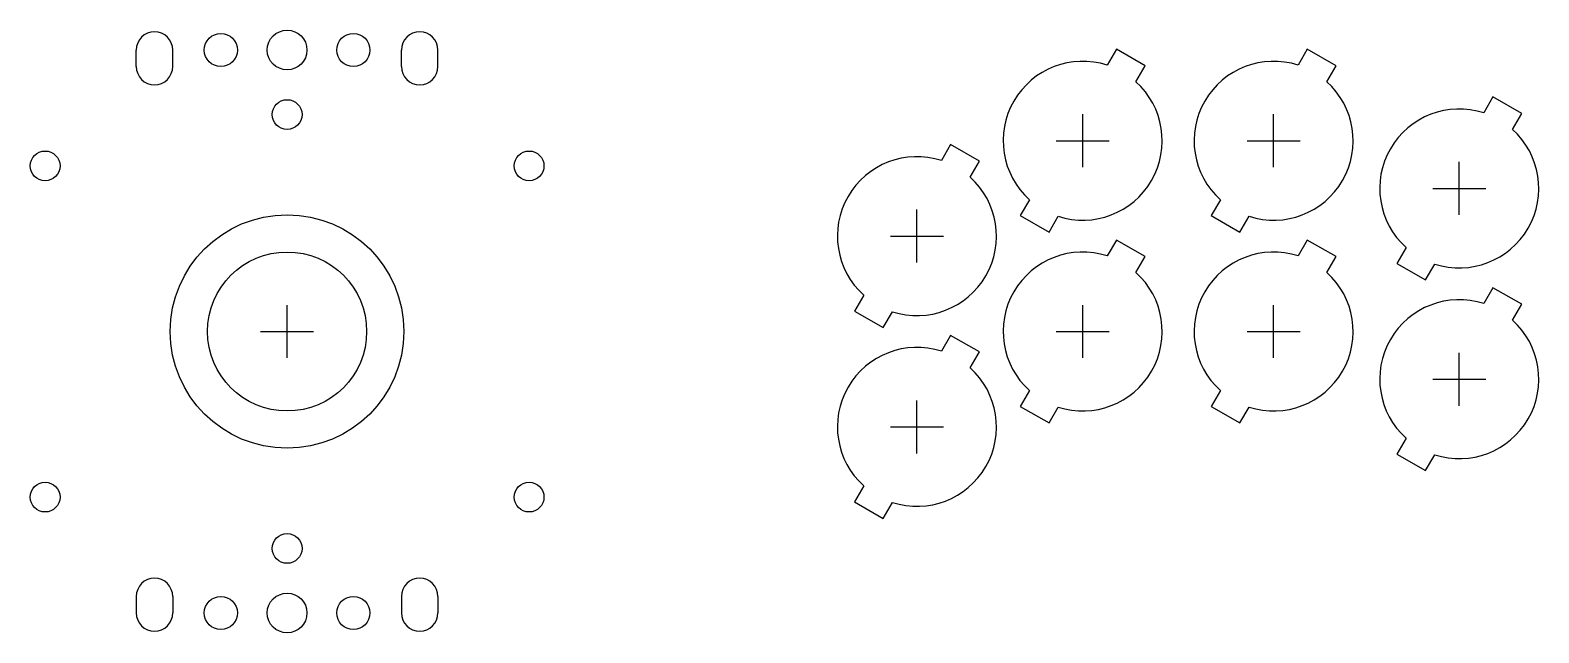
# Model space of a CAD drawing. Header units: millimetres. Extents: x -39 to 189, y -46 to 46.
import ezdxf

# ---------------------------------------------------------------- set-up
doc = ezdxf.new("R2010")
doc.units = ezdxf.units.MM
for name, color, linetype in [('BUTTONS', 1, 'Continuous'), ('GL_PLATE_HOLES', 2, 'Continuous'), ('JOYSTICK_BORE_24', 5, 'Continuous'), ('JOYSTICK_BORE_35.25', 3, 'Continuous'), ('REFERENCE', 8, 'Continuous')]:
    doc.layers.add(name, color=color, linetype=linetype)

msp = doc.modelspace()

# ---------------------------------------------------------------- linework, layer by layer
at = {"layer": 'BUTTONS'}
for points in [[(123.7, 40.21, 0.809427), (111.97, 19.89), (110.58, 17.49), (114.92, 14.99), (116.3, 17.39, 0.809427), (128.03, 37.71), (129.42, 40.11), (125.08, 42.61)], [(152.5, 40.21, 0.809427), (140.77, 19.89), (139.38, 17.49), (143.72, 14.99), (145.1, 17.39, 0.809427), (156.83, 37.71), (158.22, 40.11), (153.88, 42.61)], [(180.5, 33.01, 0.809427), (168.77, 12.69), (167.38, 10.29), (171.72, 7.79), (173.1, 10.19, 0.809427), (184.83, 30.51), (186.22, 32.91), (181.88, 35.41)], [(98.7, 25.81, 0.809427), (86.97, 5.49), (85.58, 3.09), (89.92, 0.59), (91.3, 2.99, 0.809427), (103.03, 23.31), (104.42, 25.71), (100.08, 28.21)], [(123.7, 11.41, 0.809427), (111.97, -8.91), (110.58, -11.31), (114.92, -13.81), (116.3, -11.41, 0.809427), (128.03, 8.91), (129.42, 11.31), (125.08, 13.81)], [(152.5, 11.41, 0.809427), (140.77, -8.91), (139.38, -11.31), (143.72, -13.81), (145.1, -11.41, 0.809427), (156.83, 8.91), (158.22, 11.31), (153.88, 13.81)], [(180.5, 4.21, 0.809427), (168.77, -16.11), (167.38, -18.51), (171.72, -21.01), (173.1, -18.61, 0.809427), (184.83, 1.71), (186.22, 4.11), (181.88, 6.61)], [(98.7, -2.99, 0.809427), (86.97, -23.31), (85.58, -25.71), (89.92, -28.21), (91.3, -25.81, 0.809427), (103.03, -5.49), (104.42, -3.09), (100.08, -0.59)]]:
    msp.add_lwpolyline(points, format="xyb", close=True, dxfattribs=at)
at = {"layer": 'GL_PLATE_HOLES'}
for p, q in [((-22.75, 40), (-22.75, 42.5)), ((-17.25, 40), (-17.25, 42.5)), ((17.25, 40), (17.25, 42.5)), ((22.75, 40), (22.75, 42.5)), ((-22.75, -40), (-22.75, -42.5)), ((-17.25, -40), (-17.25, -42.5)), ((17.25, -40), (17.25, -42.5)), ((22.75, -40), (22.75, -42.5))]:
    msp.add_line(p, q, dxfattribs=at)
for centre, radius in [((-10, 42.5), 2.5), ((0, 42.5), 3), ((10, 42.5), 2.5), ((0, 32.75), 2.25), ((-36.5, 25), 2.25), ((36.5, 25), 2.25), ((-36.5, -25), 2.25), ((36.5, -25), 2.25), ((0, -32.75), 2.25), ((-10, -42.5), 2.5), ((0, -42.5), 3), ((10, -42.5), 2.5)]:
    msp.add_circle(centre, radius, dxfattribs=at)
for centre, start, end in [((-20, 42.5), 0, 180), ((20, 42.5), 0, 180), ((-20, 40), 180, 360), ((20, 40), 180, 360), ((-20, -40), 0, 180), ((20, -40), 0, 180), ((-20, -42.5), -180, 0), ((20, -42.5), -180, 0)]:
    msp.add_arc(centre, 2.75, start, end, dxfattribs=at)
at = {"layer": 'JOYSTICK_BORE_24'}
msp.add_circle((0, 0), 12, dxfattribs=at)
at = {"layer": 'JOYSTICK_BORE_35.25'}
msp.add_circle((0, 0), 17.62, dxfattribs=at)
at = {"layer": 'REFERENCE'}
for p, q in [((120, 24.8), (120, 32.8)), ((148.8, 24.8), (148.8, 32.8)), ((116, 28.8), (124, 28.8)), ((144.8, 28.8), (152.8, 28.8)), ((176.8, 17.6), (176.8, 25.6)), ((172.8, 21.6), (180.8, 21.6)), ((95, 10.4), (95, 18.4)), ((91, 14.4), (99, 14.4)), ((0, -4), (0, 4)), ((120, -4), (120, 4)), ((148.8, -4), (148.8, 4)), ((-4, 0), (4, 0)), ((116, 0), (124, 0)), ((144.8, 0), (152.8, 0)), ((176.8, -11.2), (176.8, -3.2)), ((172.8, -7.2), (180.8, -7.2)), ((95, -18.4), (95, -10.4)), ((91, -14.4), (99, -14.4))]:
    msp.add_line(p, q, dxfattribs=at)

doc.saveas('drawing.dxf')
